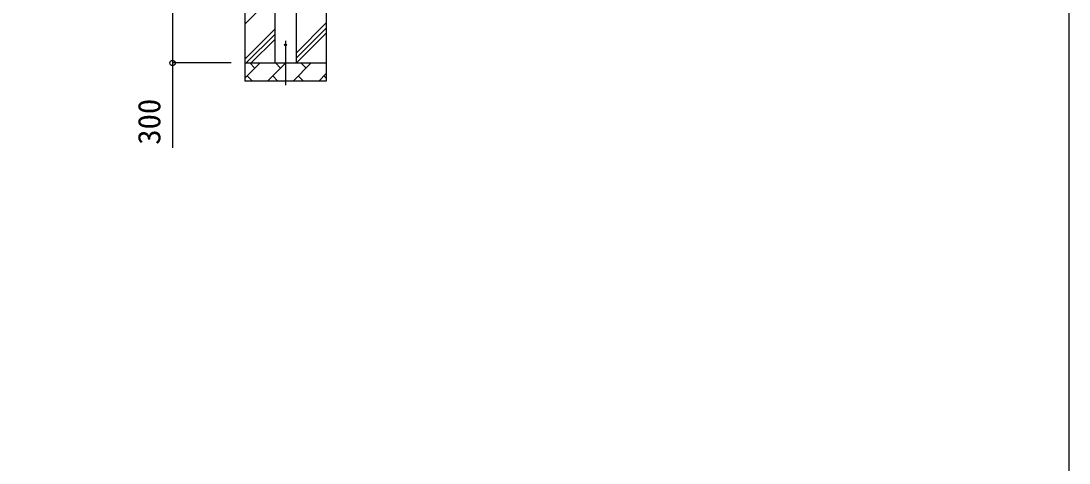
# Model space of a CAD drawing. Units: millimetres, scale not verified. Extents: x -8750 to 8750, y -13000 to 12944.
# Drawn here: x 2951 to 8750, y -28 to 2417 of the extents above; entities that cross this region are included whole.
import ezdxf
from ezdxf.enums import TextEntityAlignment as Align

# ---------------------------------------------------------------- set-up
doc = ezdxf.new("R2010")
doc.units = ezdxf.units.MM
doc.header["$LTSCALE"] = 70
for name, color, linetype in [('0-3_YKK_12', 2, 'Continuous'), ('0-4_YKK_A1', 4, 'Continuous'), ('0-5_YKK_D', 6, 'Continuous'), ('0-6_YKK_ZWAK', 7, 'Continuous')]:
    doc.layers.add(name, color=color, linetype=linetype)
doc.styles.add('ＭＳ ゴシック', font='')
doc.styles.get('ＭＳ ゴシック').set_extended_font_data('MS Gothic')

msp = doc.modelspace()

# ---------------------------------------------------------------- linework, layer by layer
at = {"layer": '0-3_YKK_12'}
msp.add_line((4415.2, 2306.41), (4415.2, 2062.39), dxfattribs=at)
at = {"layer": '0-4_YKK_A1'}
for p, q in [((4190.2, 2484.4), (4190.2, 2084.4)), ((4190.2, 2399.35), (4275.25, 2484.4)), ((4640.2, 2484.4), (4640.2, 2084.4)), ((4475.2, 2240.92), (4640.2, 2405.92)), ((4475.2, 2212.63), (4640.2, 2377.63)), ((4190.2, 2205.92), (4355.2, 2370.92)), ((4196.97, 2184.4), (4355.2, 2342.63)), ((4475.25, 2184.4), (4640.2, 2349.35)), ((4225.25, 2184.4), (4355.2, 2314.35)), ((4190.2, 2184.4), (4640.2, 2184.4)), ((4190.2, 2100.09), (4274.51, 2184.4)), ((4245.96, 2155.85), (4217.41, 2184.4)), ((4315.94, 2084.4), (4415.94, 2184.4)), ((4387.38, 2155.85), (4358.83, 2184.4)), ((4457.36, 2084.4), (4557.36, 2184.4)), ((4528.8, 2155.85), (4500.25, 2184.4)), ((4203.07, 2112.95), (4231.62, 2084.4)), ((4344.49, 2112.95), (4373.04, 2084.4)), ((4485.91, 2112.95), (4514.46, 2084.4)), ((4598.78, 2084.4), (4640.2, 2125.82)), ((4627.33, 2112.95), (4640.2, 2100.09)), ((4640.2, 2084.4), (4190.2, 2084.4))]:
    msp.add_line(p, q, dxfattribs=at)
for points in [[(4355.2, 5386.98), (4355.2, 2484.4), (4355.2, 2184.4)], [(4355.2, 2184.4), (4475.2, 2184.4), (4475.2, 2484.4), (4475.2, 3403.4)]]:
    msp.add_lwpolyline(points, dxfattribs=at)
for radius in [5, 4.5]:
    msp.add_circle((4415.2, 2284.4), radius, dxfattribs=at)
at = {"layer": '0-5_YKK_D'}
msp.add_line((4115.2, 2184.4), (3789.2, 2184.4), dxfattribs=at)
msp.add_lwpolyline([(3790.2, 2484.4), (3790.2, 2184.4), (3790.2, 1714.74)], dxfattribs=at)
msp.add_circle((3790.2, 2184.4), 15, dxfattribs=at)
at = {"layer": '0-6_YKK_ZWAK'}
msp.add_lwpolyline([(-8750, -12999.5), (8750, -12999.5), (8750, 12500.5)], dxfattribs=at)

# ---------------------------------------------------------------- texts
at = {"layer": '0-5_YKK_D', "style": 'ＭＳ ゴシック'}
msp.add_text('300', height=124.6, rotation=90, dxfattribs=at).set_placement((3760.2, 1732.18), align=Align.BOTTOM_LEFT)

doc.saveas('drawing.dxf')
